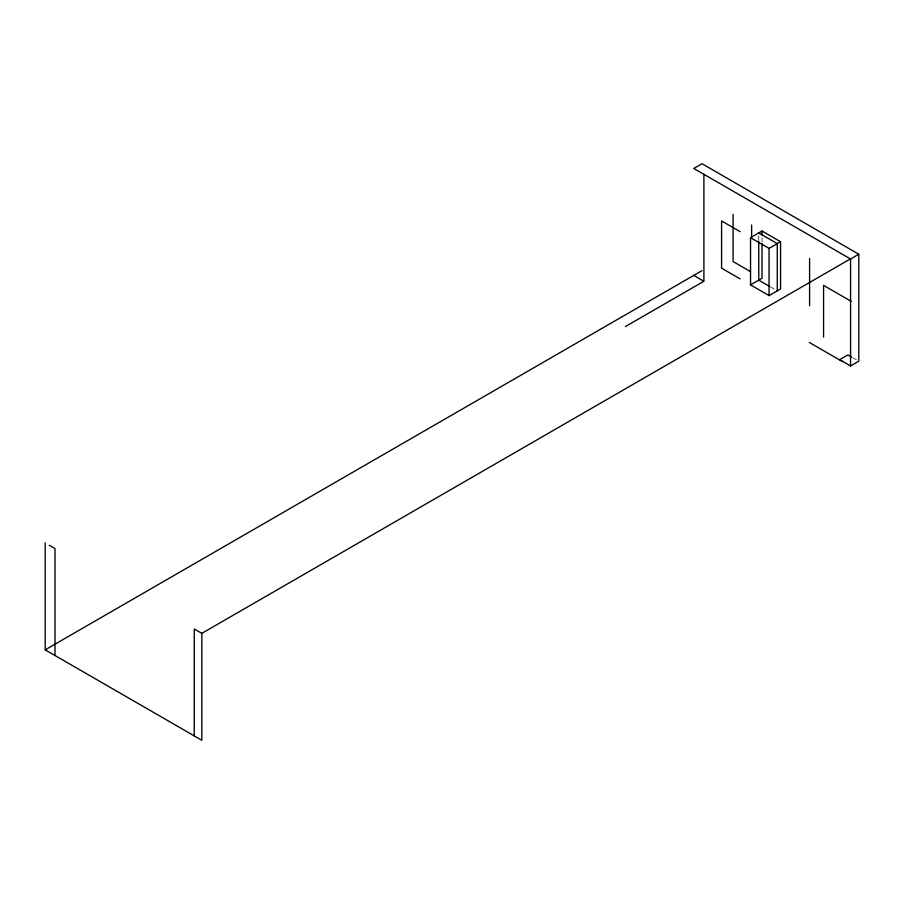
<?xml version="1.0" encoding="UTF-8"?>
<svg xmlns="http://www.w3.org/2000/svg" width="904" height="904" viewBox="0 0 904 904"><rect width="100%" height="100%" fill="white"/><g stroke="black" fill="none" stroke-linecap="round" stroke-linejoin="round"><path stroke-width="0.68" stroke-dasharray="4.52 3.39" d="M770.344 286.828L774.965 289.506M852.766 357.69L856.382 359.781M762.038 237.967L762.038 242.136M758.761 235.695L758.761 241.255"/><path stroke-width="1.36" d="M750.535 237.673L762.038 231.028L780.559 241.718L780.559 288.952L769.055 295.597L750.535 284.896L750.535 237.673L769.055 248.363L780.559 241.718M45.2 542.908L45.2 649.852L702.001 270.646M625.331 326.615L703.9 281.257L703.9 174.314M750.535 284.896L762.038 278.251L762.038 243.526M194.247 735.901L194.247 628.969L201.841 633.354L850.415 258.894M858.8 254.239L702.001 163.714L693.775 168.46L850.562 258.996L858.8 254.239L858.8 361.182L850.562 365.928L839.703 359.656L847.941 354.91L851.557 357.001M758.761 232.916L777.282 243.605L777.282 290.839M740.116 231.65L721.584 220.96L721.584 268.194L740.116 278.884M851.218 301.337L823.567 285.381L823.567 337.045M750.467 271.573L733.099 261.55L733.099 214.316M769.18 286.161L758.761 280.15L758.761 241.255M693.775 275.404L703.583 281.065M809.295 342.435L842.528 361.623M49.223 545.236L55.008 548.581L55.008 655.513M45.2 649.852L201.841 740.286L201.841 633.354M850.562 258.996L850.562 365.928M809.6 258.476L809.6 305.71M769.055 248.363L769.055 295.597M762.038 231.028L762.038 235.187M751.619 225.006L751.619 237.515"/></g></svg>
